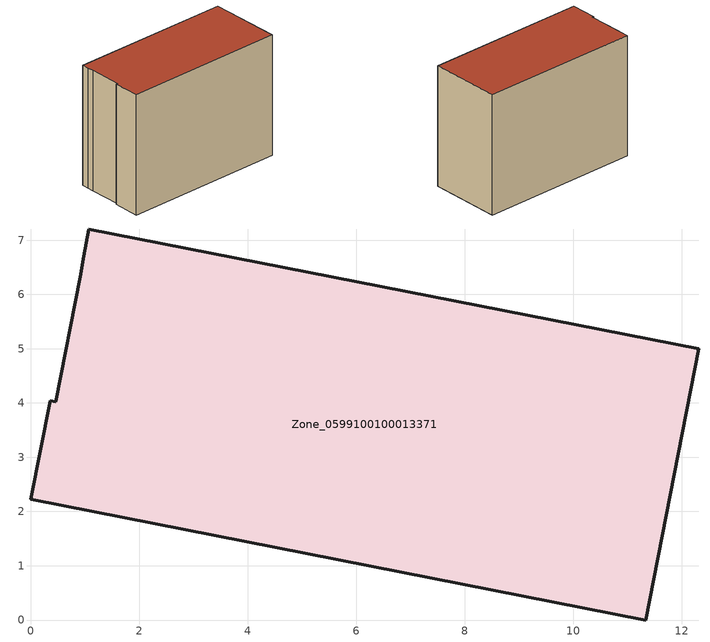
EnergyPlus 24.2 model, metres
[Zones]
Zone_0599100100013371
 floor ground (C_G): 11.34,0 0,2.23 0.35,4.04 0.45,4.02 0.91,6.33 0.97,6.71 1.07,7.21 12.31,5 z0
 wall outside (C_F): 0,2.23 11.34,0 12.31,5 1.07,7.21 0.97,6.71 0.91,6.33 0.45,4.02 0.35,4.04 0,2.23 z0:8.66
 roof outside (C_R): 0.97,6.71 0.91,6.33 0.45,4.02 0.35,4.04 0,2.23 11.34,0 12.31,5 1.07,7.21 z8.66
[BUILDING]
Pand.0599100100013371: North Axis=0; Terrain=City; Loads Convergence Tolerance Value=0.04; Temperature Convergence Tolerance Value=0.4; Solar Distribution=FullExterior; Maximum Number of Warmup Days=25; Minimum Number of Warmup Days=1
[Site:Location]
Rotterdam.The.Hague.AP_ZH_NLD Design_Conditions: Latitude=51.96; Longitude=4.45; Time Zone=1; Elevation=-4.5
[SITE:GROUNDTEMPERATURE:BUILDINGSURFACE]
18, 18, 18, 18, 18, 18, 18, 18, 18, 18, 18, 18
[MATERIAL] Thermal Absorptance=0.9; Solar Absorptance=0.7; Visible Absorptance=0.7
Name | Roughness | Thickness | Conductivity | Density | Specific Heat
G.TI.2015-2018 | MediumSmooth | 0.15 | 0.0428571 | 540 | 1210
F.TI.2015-2018 | Rough | 0.3 | 0.0666667 | 1920 | 840
R.TI.2015-2018 | MediumRough | 0.2 | 0.0333333 | 1500 | 1000
[CONSTRUCTION]
C_G: G.TI.2015-2018
C_F: F.TI.2015-2018
C_R: R.TI.2015-2018
[ZONE]
Zone_0599100100013371: Type=1; Multiplier=1; Ceiling Height=Autocalculate; Volume=Autocalculate; Floor Area=autocalculate; Part of Total Floor Area=Yes
[ZONEINFILTRATION:DESIGNFLOWRATE]
Infil_Zone_0599100100013371: Zone or ZoneList or Space or SpaceList=Zone_0599100100013371; Schedule=AlwaysOn; Design Flow Rate Calculation Method=Flow/Area; Flow Rate per Floor Area=0.0015; Constant Term Coefficient=1; Temperature Term Coefficient=0; Velocity Term Coefficient=0; Velocity Squared Term Coefficient=0
[HVACTEMPLATE:ZONE:IDEALLOADSAIRSYSTEM]
Zone_0599100100013371: Maximum Heating Supply Air Temperature=50; Minimum Cooling Supply Air Temperature=13; Maximum Heating Supply Air Humidity Ratio=0.0156; Minimum Cooling Supply Air Humidity Ratio=0.0077; Heating Limit=NoLimit; Cooling Limit=NoLimit; Dehumidification Control Type=ConstantSensibleHeatRatio; Cooling Sensible Heat Ratio=0.7; Dehumidification Setpoint=60; Humidification Control Type=None; Humidification Setpoint=30; Outdoor Air Method=None; Outdoor Air Flow Rate per Person=0.00944; Outdoor Air Flow Rate per Zone Floor Area=0; Outdoor Air Flow Rate per Zone=0; Demand Controlled Ventilation Type=None; Outdoor Air Economizer Type=NoEconomizer; Heat Recovery Type=None; Sensible Heat Recovery Effectiveness=0.7; Latent Heat Recovery Effectiveness=0.65
[ZONECONTROL:THERMOSTAT]
ThermostatControl_Zone_0599100100013371: Zone or ZoneList=Zone_0599100100013371; Control Type Schedule=DualSetpointControlType; Control 1=Thermostat_Zone_0599100100013371; Temperature Difference Between Cutout And Setpoint=0
[THERMOSTATSETPOINT:DUALSETPOINT]
Thermostat_Zone_0599100100013371: Heating Setpoint Temperature Schedule=HeatingSetpoint_Zone_0599100100013371; Cooling Setpoint Temperature Schedule=CoolingSetpoint_Zone_0599100100013371
[SCHEDULE:COMPACT]
HeatingSetpoint_Zone_0599100100013371: Through: 12/31, For: AllDays, Until: 24:00, 21
CoolingSetpoint_Zone_0599100100013371: Through: 12/31, For: AllDays, Until: 24:00, 24
DualSetpointControlType: Through: 12/31, For: AllDays, Until: 24:00, 4
AlwaysOn: Through: 12/31, For: AllDays, Until: 24:00, 1
